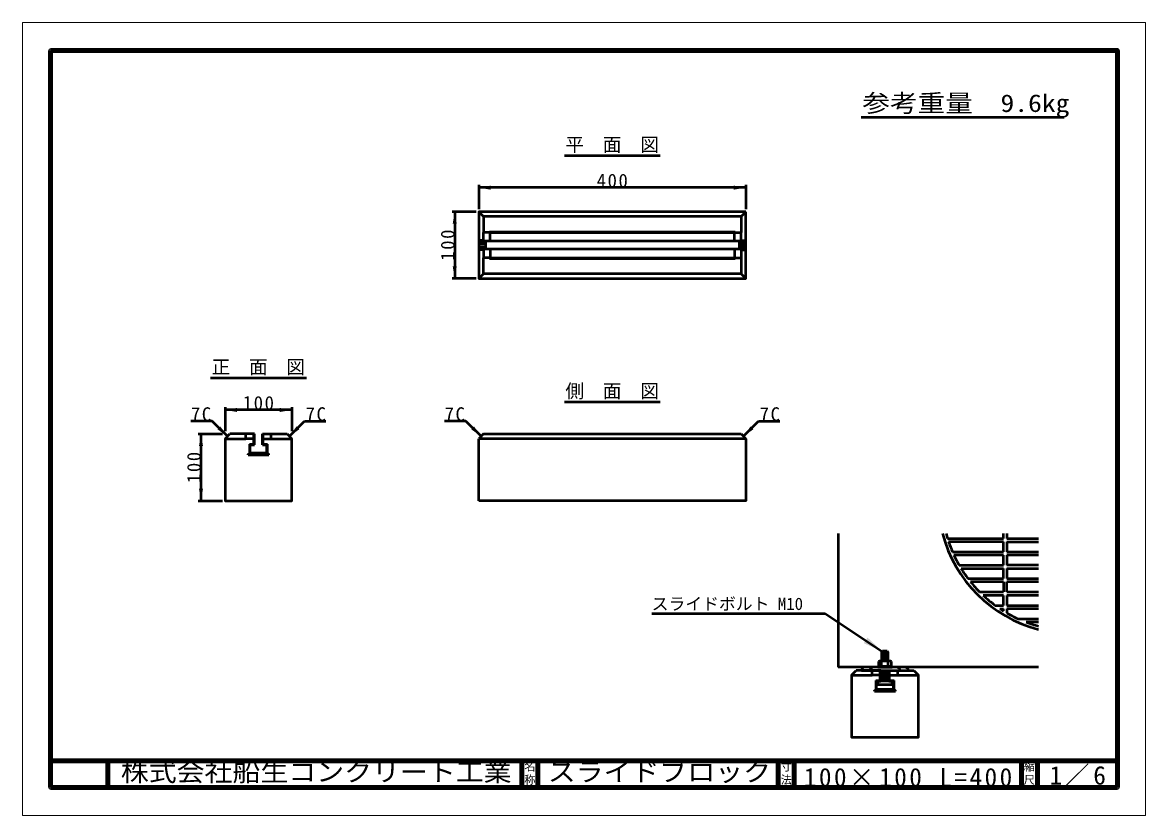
# Model space of a CAD drawing. Units: millimetres, scale not verified, with parts at other scales. Extents: x -2102 to 2102, y -1485 to 1485.
import ezdxf
from ezdxf.enums import TextEntityAlignment as Align

# ---------------------------------------------------------------- set-up
doc = ezdxf.new("R2010")
doc.units = ezdxf.units.MM
doc.header["$LTSCALE"] = 5
doc.layers.add('0-0_V-nasSTD', color=7, linetype='Continuous', lineweight=50)
doc.layers.add('0-1_0', color=7, linetype='Continuous', lineweight=50)
doc.styles.add('ＭＳ ゴシック', font='')
doc.styles.get('ＭＳ ゴシック').set_extended_font_data('MS Gothic')

msp = doc.modelspace()

# ---------------------------------------------------------------- linework, layer by layer
at = {"layer": '0-0_V-nasSTD', "lineweight": 100}
for p, q in [((-1997.5, 1380), (-1997.5, -1380)), ((-1782.5, -1280), (-1782.5, -1380)), ((-232.5, -1280), (-232.5, -1380)), ((-172.5, -1280), (-172.5, -1380)), ((727.5, -1280), (727.5, -1380)), ((787.5, -1280), (787.5, -1380)), ((1637.5, -1280), (1637.5, -1380)), ((1697.5, -1280), (1697.5, -1380)), ((-1997.5, -1380), (1997.5, -1380))]:
    msp.add_line(p, q, dxfattribs=at)
at = {"layer": '0-0_V-nasSTD'}
for p, q in [((-394.064, 876.342), (-394.064, 786.342)), ((605.936, 866.342), (-394.064, 866.342)), ((605.936, 876.342), (605.936, 786.342)), ((-404.064, 776.342), (-494.064, 776.342)), ((-484.064, 776.342), (-484.064, 526.342)), ((-376.564, 758.842), (-394.064, 776.342)), ((588.436, 758.842), (-376.564, 758.842)), ((-376.564, 758.842), (-376.564, 698.842)), ((605.936, 776.342), (588.436, 758.842)), ((588.436, 758.842), (588.436, 698.842)), ((-376.564, 668.842), (-376.564, 698.842)), ((-354.064, 698.842), (-376.564, 698.842)), ((-354.064, 701.342), (565.936, 701.342)), ((-354.064, 698.842), (-354.064, 701.342)), ((-351.564, 698.842), (563.436, 698.842)), ((-351.564, 666.342), (-351.564, 698.842)), ((563.436, 666.342), (563.436, 698.842)), ((565.936, 698.842), (565.936, 701.342)), ((565.936, 698.842), (588.436, 698.842)), ((588.436, 668.842), (588.436, 698.842)), ((-376.564, 668.842), (-394.064, 668.842)), ((605.936, 666.342), (-394.064, 666.342)), ((-394.064, 658.842), (-369.064, 658.842)), ((-369.064, 656.342), (-394.064, 656.342)), ((-394.064, 646.342), (-369.064, 646.342)), ((-369.064, 643.842), (-394.064, 643.842)), ((605.936, 636.342), (-394.064, 636.342)), ((-376.564, 633.842), (-394.064, 633.842)), ((-376.564, 633.842), (-376.564, 603.842)), ((-369.064, 666.342), (-369.064, 636.342)), ((-351.564, 636.342), (-351.564, 603.842)), ((563.436, 636.342), (563.436, 603.842)), ((580.936, 666.342), (580.936, 636.342)), ((605.936, 658.842), (580.936, 658.842)), ((580.936, 656.342), (605.936, 656.342)), ((605.936, 646.342), (580.936, 646.342)), ((580.936, 643.842), (605.936, 643.842)), ((588.436, 668.842), (605.936, 668.842)), ((588.436, 633.842), (605.936, 633.842)), ((588.436, 633.842), (588.436, 603.842)), ((-354.064, 603.842), (-376.564, 603.842)), ((-376.564, 543.842), (-376.564, 603.842)), ((-354.064, 603.842), (-354.064, 601.342)), ((-354.064, 601.342), (565.936, 601.342)), ((-351.564, 603.842), (563.436, 603.842)), ((565.936, 603.842), (588.436, 603.842)), ((565.936, 603.842), (565.936, 601.342)), ((588.436, 603.842), (588.436, 543.842)), ((-404.064, 526.342), (-494.064, 526.342)), ((-376.564, 543.842), (-394.064, 526.342)), ((588.436, 543.842), (-376.564, 543.842)), ((588.436, 543.842), (605.936, 526.342)), ((-1344.064, 43.842), (-1344.064, -46.158)), ((-1094.064, 43.842), (-1094.064, -46.158)), ((-1094.064, 33.842), (-1344.064, 33.842)), ((-1391.883, -8.339), (-1471.883, -8.339)), ((-1335.314, -64.908), (-1391.883, -8.339)), ((-1102.814, -64.908), (-1046.246, -8.339)), ((-1046.246, -8.339), (-966.246, -8.339)), ((-441.883, -8.339), (-521.883, -8.339)), ((-385.314, -64.908), (-441.883, -8.339)), ((597.186, -64.908), (653.754, -8.339)), ((653.754, -8.339), (733.754, -8.339)), ((-1444.064, -56.158), (-1354.064, -56.158)), ((-1434.064, -56.158), (-1434.064, -306.158)), ((-1344.064, -73.658), (-1326.564, -56.158)), ((-1344.064, -73.658), (-1266.564, -73.658)), ((-1266.564, -56.158), (-1326.564, -56.158)), ((-1234.064, -56.158), (-1266.564, -56.158)), ((-1266.564, -73.658), (-1266.564, -56.158)), ((-1236.564, -73.658), (-1266.564, -73.658)), ((-1236.564, -93.658), (-1236.564, -56.158)), ((-1234.064, -96.158), (-1234.064, -56.158)), ((-1204.064, -96.158), (-1204.064, -56.158)), ((-1204.064, -56.158), (-1171.564, -56.158)), ((-1201.564, -93.658), (-1201.564, -56.158)), ((-1201.564, -73.658), (-1171.564, -73.658)), ((-1171.564, -73.658), (-1171.564, -56.158)), ((-1171.564, -56.158), (-1111.564, -56.158)), ((-1171.564, -73.658), (-1094.064, -73.658)), ((-1111.564, -56.158), (-1094.064, -73.658)), ((-376.564, -56.158), (-394.064, -73.658)), ((-394.064, -306.158), (-394.064, -73.658)), ((605.936, -73.658), (-394.064, -73.658)), ((-376.564, -56.158), (588.436, -56.158)), ((588.436, -56.158), (605.936, -73.658)), ((-1252.814, -93.658), (-1252.814, -133.658)), ((-1252.814, -93.658), (-1236.564, -93.658)), ((-1250.314, -96.158), (-1234.064, -96.158)), ((-1250.314, -131.158), (-1250.314, -96.158)), ((-1204.064, -96.158), (-1187.814, -96.158)), ((-1201.564, -93.658), (-1185.314, -93.658)), ((-1187.814, -131.158), (-1187.814, -96.158)), ((-1185.314, -133.658), (-1185.314, -93.658)), ((-1257.814, -133.658), (-1180.314, -133.658)), ((-1250.314, -126.158), (-1187.814, -126.158)), ((-1250.314, -128.658), (-1187.814, -128.658)), ((-1250.314, -131.158), (-1187.814, -131.158)), ((-1239.064, -128.658), (-1239.064, -131.158)), ((-1226.564, -128.658), (-1226.564, -131.158)), ((-1214.064, -128.658), (-1214.064, -131.158)), ((-1201.564, -128.658), (-1201.564, -131.158)), ((-1444.064, -306.158), (-1354.064, -306.158)), ((951.963, -429.096), (951.963, -929.096)), ((1361.138, -447.846), (1570.713, -447.846)), ((1570.713, -460.346), (1365.181, -460.346)), ((1570.713, -447.846), (1570.713, -429.096)), ((1570.713, -497.846), (1570.713, -460.346)), ((1583.213, -429.096), (1583.213, -447.846)), ((1583.213, -447.846), (1701.963, -447.846)), ((1583.213, -460.346), (1701.963, -460.346)), ((1583.213, -460.346), (1583.213, -497.846)), ((1379.618, -497.846), (1570.713, -497.846)), ((1583.213, -497.846), (1701.963, -497.846)), ((1570.713, -510.346), (1385.242, -510.346)), ((1570.713, -547.846), (1570.713, -510.346)), ((1701.963, -510.346), (1583.213, -510.346)), ((1583.213, -510.346), (1583.213, -547.846)), ((1404.775, -547.846), (1570.713, -547.846)), ((1412.243, -560.346), (1570.713, -560.346)), ((1570.713, -597.846), (1570.713, -560.346)), ((1701.963, -547.846), (1583.213, -547.846)), ((1583.213, -560.346), (1701.963, -560.346)), ((1583.213, -560.346), (1583.213, -597.846)), ((1437.903, -597.846), (1570.713, -597.846)), ((1570.713, -610.346), (1447.664, -610.346)), ((1570.713, -610.346), (1570.713, -647.846)), ((1583.213, -597.846), (1701.963, -597.846)), ((1701.963, -610.346), (1583.213, -610.346)), ((1583.213, -647.846), (1583.213, -610.346)), ((1481.286, -647.846), (1570.713, -647.846)), ((1570.713, -660.346), (1494.183, -660.346)), ((1570.713, -697.846), (1570.713, -660.346)), ((1583.213, -647.846), (1701.963, -647.846)), ((1701.963, -660.346), (1583.213, -660.346)), ((1583.213, -660.346), (1583.213, -697.846)), ((1539.531, -697.846), (1570.713, -697.846)), ((1557.487, -710.346), (1570.713, -710.346)), ((1570.713, -718.816), (1570.713, -710.346)), ((1583.213, -697.846), (1701.963, -697.846)), ((1701.963, -710.346), (1583.213, -710.346)), ((1583.213, -710.346), (1583.213, -726.284)), ((903.39, -728.925), (1116.963, -870.346)), ((1625.116, -747.846), (1701.963, -747.846)), ((1701.963, -760.346), (1655.23, -760.346)), ((1115.713, -871.596), (1118.213, -869.096)), ((1115.713, -906.596), (1115.713, -871.596)), ((1115.713, -874.41), (1138.213, -872.442)), ((1115.713, -878.175), (1138.213, -876.206)), ((1115.713, -881.939), (1138.213, -879.971)), ((1116.754, -870.555), (1133.429, -869.096)), ((1135.713, -869.096), (1118.213, -869.096)), ((1135.713, -869.096), (1138.213, -871.596)), ((1138.213, -871.596), (1138.213, -906.596)), ((1103.213, -907.846), (1103.213, -925.346)), ((1145.088, -906.596), (1108.838, -906.596)), ((1114.463, -925.346), (1114.463, -907.846)), ((1115.713, -885.703), (1138.213, -883.735)), ((1115.713, -889.468), (1138.213, -887.499)), ((1115.713, -893.232), (1138.213, -891.264)), ((1115.713, -896.996), (1138.213, -895.028)), ((1115.713, -900.761), (1138.213, -898.792)), ((1115.713, -904.525), (1138.213, -902.557)), ((1138.213, -906.321), (1135.066, -906.596)), ((1139.463, -925.346), (1139.463, -907.846)), ((1150.713, -925.346), (1150.713, -907.846)), ((1701.963, -929.096), (951.963, -929.096)), ((1001.963, -959.096), (1019.463, -941.596)), ((1001.963, -959.096), (1079.463, -959.096)), ((1079.463, -941.596), (1019.463, -941.596)), ((1039.463, -941.596), (1214.463, -941.596)), ((1111.963, -941.596), (1079.463, -941.596)), ((1079.463, -959.096), (1079.463, -941.596)), ((1109.463, -959.096), (1079.463, -959.096)), ((1108.838, -926.596), (1145.088, -926.596)), ((1109.463, -979.096), (1109.463, -941.596)), ((1111.963, -981.596), (1111.963, -941.596)), ((1111.963, -941.596), (1141.963, -941.596)), ((1115.713, -942.168), (1122.252, -941.596)), ((1115.713, -981.596), (1115.713, -941.596)), ((1115.713, -945.933), (1138.213, -943.964)), ((1115.713, -949.697), (1138.213, -947.728)), ((1115.713, -953.461), (1138.213, -951.493)), ((1115.713, -957.226), (1138.213, -955.257)), ((1115.713, -960.99), (1138.213, -959.021)), ((1115.713, -964.754), (1138.213, -962.786)), ((1115.713, -968.519), (1138.213, -966.55)), ((1138.213, -941.596), (1138.213, -981.596)), ((1141.963, -981.596), (1141.963, -941.596)), ((1141.963, -941.596), (1174.463, -941.596)), ((1144.463, -979.096), (1144.463, -941.596)), ((1144.463, -959.096), (1174.463, -959.096)), ((1174.463, -959.096), (1174.463, -941.596)), ((1174.463, -941.596), (1234.463, -941.596)), ((1174.463, -959.096), (1251.963, -959.096)), ((1234.463, -941.596), (1251.963, -959.096)), ((1093.213, -979.096), (1093.213, -1019.096)), ((1093.213, -979.096), (1109.463, -979.096)), ((1095.713, -981.596), (1111.963, -981.596)), ((1095.713, -1016.596), (1095.713, -981.596)), ((1115.713, -972.283), (1138.213, -970.314)), ((1115.713, -976.047), (1138.213, -974.079)), ((1115.713, -979.812), (1138.213, -977.843)), ((1141.963, -981.596), (1158.213, -981.596)), ((1144.463, -979.096), (1160.713, -979.096)), ((1158.213, -1016.596), (1158.213, -981.596)), ((1160.713, -1019.096), (1160.713, -979.096)), ((1088.213, -1019.096), (1165.713, -1019.096)), ((1095.713, -1011.596), (1158.213, -1011.596)), ((1095.713, -1014.096), (1158.213, -1014.096)), ((1095.713, -1016.596), (1158.213, -1016.596)), ((1106.963, -1014.096), (1106.963, -1016.596)), ((1119.463, -1014.096), (1119.463, -1016.596)), ((1131.963, -1014.096), (1131.963, -1016.596)), ((1144.463, -1014.096), (1144.463, -1016.596))]:
    msp.add_line(p, q, dxfattribs=at)
at = {"layer": '0-0_V-nasSTD', "lineweight": 18}
for points in [[(-2102.5, -1485), (-2102.5, 1485), (2102.5, 1485), (2102.5, -1485)], [(-2002.5, -1385), (-2002.5, 1385), (2002.5, 1385), (2002.5, -1385)]]:
    msp.add_lwpolyline(points, close=True, dxfattribs=at)
at = {"layer": '0-0_V-nasSTD', "lineweight": 100}
msp.add_lwpolyline([(1997.5, -1380), (1997.5, 1380), (-1997.5, 1380)], dxfattribs=at)
at = {"layer": '0-0_V-nasSTD'}
for points in [[(605.936, 776.342), (-394.064, 776.342), (-394.064, 526.342), (605.936, 526.342)], [(1100.713, -926.596), (1100.713, -929.096), (1153.213, -929.096), (1153.213, -926.596)], [(1100.713, -981.596), (1100.713, -994.096), (1153.213, -994.096), (1153.213, -981.596)]]:
    msp.add_lwpolyline(points, close=True, dxfattribs=at)
for points in [[(-1344.064, -73.658), (-1344.064, -306.158), (-1094.064, -306.158), (-1094.064, -73.658)], [(605.936, -73.658), (605.936, -306.158), (-394.064, -306.158)], [(-1257.814, -133.658), (-1257.814, -131.158), (-1252.814, -131.158)], [(-1236.564, -131.158), (-1236.564, -128.658), (-1239.064, -128.658)], [(-1224.064, -131.158), (-1224.064, -128.658), (-1226.564, -128.658)], [(-1211.564, -131.158), (-1211.564, -128.658), (-1214.064, -128.658)], [(-1199.064, -131.158), (-1199.064, -128.658), (-1201.564, -128.658)], [(-1180.314, -133.658), (-1180.314, -131.158), (-1185.314, -131.158)], [(1001.963, -959.096), (1001.963, -1191.596), (1251.963, -1191.596), (1251.963, -959.096)], [(1088.213, -1019.096), (1088.213, -1016.596), (1093.213, -1016.596)], [(1109.463, -1016.596), (1109.463, -1014.096), (1106.963, -1014.096)], [(1121.963, -1016.596), (1121.963, -1014.096), (1119.463, -1014.096)], [(1134.463, -1016.596), (1134.463, -1014.096), (1131.963, -1014.096)], [(1146.963, -1016.596), (1146.963, -1014.096), (1144.463, -1014.096)], [(1165.713, -1019.096), (1165.713, -1016.596), (1160.713, -1016.596)]]:
    msp.add_lwpolyline(points, dxfattribs=at)
for centre, radius, start, end in [((1826.963, -304.096), 500, 194.47751, 255.52249), ((1826.963, -304.096), 487.5, 194.85717, 197.14985), ((1826.963, -304.096), 487.5, 198.69394, 203.41798), ((1826.963, -304.096), 487.5, 205.029, 210), ((1826.963, -304.096), 487.5, 211.71141, 217.05376), ((1826.963, -304.096), 487.5, 218.91782, 224.8399), ((1826.963, -304.096), 487.5, 226.95092, 233.87107), ((1826.963, -304.096), 487.5, 236.44269, 238.28859), ((1826.963, -304.096), 487.5, 240, 245.54081), ((1826.963, -304.096), 487.5, 249.37362, 255.14283), ((1108.838, -919.877), 13.281, 64.94238, 115.05762), ((1126.963, -969.721), 63.125, 78.57881, 101.42119), ((1145.088, -919.877), 13.281, 64.94238, 115.05762), ((1051.963, -941.596), 12.5, 90, 180), ((1083.213, -941.596), 12.5, 90, 180), ((1108.838, -913.315), 13.281, 244.94238, 295.05762), ((1126.963, -863.471), 63.125, 258.57881, 281.42119), ((1145.088, -913.315), 13.281, 244.94238, 295.05762), ((1170.713, -941.596), 12.5, 0, 90), ((1201.963, -941.596), 12.5, 0, 90)]:
    msp.add_arc(centre, radius, start, end, dxfattribs=at)
for points in [[(-394.064, 866.342), (-349.064, 858.842), (-349.064, 873.842)], [(560.936, 858.842), (560.936, 873.842), (605.936, 866.342)], [(-491.564, 731.342), (-484.064, 776.342), (-476.564, 731.342)], [(-491.564, 571.342), (-484.064, 526.342), (-476.564, 571.342)], [(-1344.064, 33.842), (-1299.064, 26.342), (-1299.064, 41.342)], [(-1139.064, 26.342), (-1139.064, 41.342), (-1094.064, 33.842)], [(-1372.437, -38.391), (-1361.831, -27.785), (-1335.314, -64.908)], [(-1102.814, -64.908), (-1076.298, -27.785), (-1065.691, -38.391)], [(-422.437, -38.391), (-411.831, -27.785), (-385.314, -64.908)], [(597.186, -64.908), (623.702, -27.785), (634.309, -38.391)], [(-1441.564, -101.158), (-1434.064, -56.158), (-1426.564, -101.158)], [(-1441.564, -261.158), (-1434.064, -306.158), (-1426.564, -261.158)], [(1047.528, -839.361), (1054.429, -828.939), (1116.963, -870.346)], [(1054.429, -828.939), (1061.331, -818.516), (1116.963, -870.346)]]:
    msp.add_solid(points, dxfattribs=at)
at = {"layer": '0-1_0'}
for p, q in [((1038, 1130), (1797.5, 1130)), ((-73.564, 986.342), (285.436, 986.342)), ((-1398.564, 153.842), (-1039.564, 153.842)), ((-73.564, 63.842), (285.436, 63.842)), ((253.39, -728.925), (903.39, -728.925))]:
    msp.add_line(p, q, dxfattribs=at)
at = {"layer": '0-1_0', "lineweight": 100}
msp.add_line((-1997.5, -1280), (1997.5, -1280), dxfattribs=at)

# ---------------------------------------------------------------- texts
at = {"layer": '0-0_V-nasSTD', "style": 'ＭＳ ゴシック'}
for s, height, width, p in [('参考重量\u30009.6kg', 65.98, 1.15, (1042, 1130)), ('株式会社船生コンクリート工業', 69.65, 1.1, (-1734.25, -1377.45)), ('スライドブロック', 69.65, 1.1, (-135.75, -1377.53))]:
    msp.add_text(s, height=height, dxfattribs=dict(at, width=width)).set_placement(p, align=Align.BOTTOM_LEFT)
for s, height, p in [('平\u3000面\u3000図', 51.32, (-69.564, 986.342)), ('正\u3000面\u3000図', 51.32, (-1394.564, 153.842)), ('側\u3000面\u3000図', 51.32, (-69.564, 63.842)), ('スライドボルト M10', 46.19, (253.39, -729.018)), ('名', 30.79, (-223.518, -1326.001)), ('寸', 30.79, (736.482, -1326.001)), ('縮', 30.79, (1646.482, -1326.001)), ('称', 30.79, (-223.524, -1375.99)), ('法', 30.79, (736.476, -1375.99)), ('尺', 30.79, (1646.476, -1375.99))]:
    msp.add_text(s, height=height, dxfattribs=at).set_placement(p, align=Align.BOTTOM_LEFT)
at = {"layer": '0-0_V-nasSTD', "attachment_point": 7, "style": 'ＭＳ ゴシック'}
for s, insert, char_height in [('\\T1.17;400', (47.436, 866.342), 51.32), ('\\T1.17;100', (-1277.564, 33.842), 51.32), ('\\T1.17;7C', (-1471.883, -8.339), 51.32), ('\\T1.17;7C', (-1042.246, -8.339), 51.32), ('\\T1.17;7C', (-521.883, -8.339), 51.32), ('\\T1.17;7C', (657.754, -8.339), 51.32), ('\\T1.15;1／6', (1743.021, -1377.418), 69.65), ('\\T1.19;100×100\\~L=400', (823, -1377.492), 69.65)]:
    msp.add_mtext(s, dxfattribs=dict(at, insert=insert, char_height=char_height))
at = {"layer": '0-0_V-nasSTD', "char_height": 51.32, "attachment_point": 7, "rotation": 90, "style": 'ＭＳ ゴシック'}
for insert in [(-484.064, 592.842), (-1434.064, -239.658)]:
    msp.add_mtext('\\T1.17;100', dxfattribs=dict(at, insert=insert))

doc.saveas('drawing.dxf')
